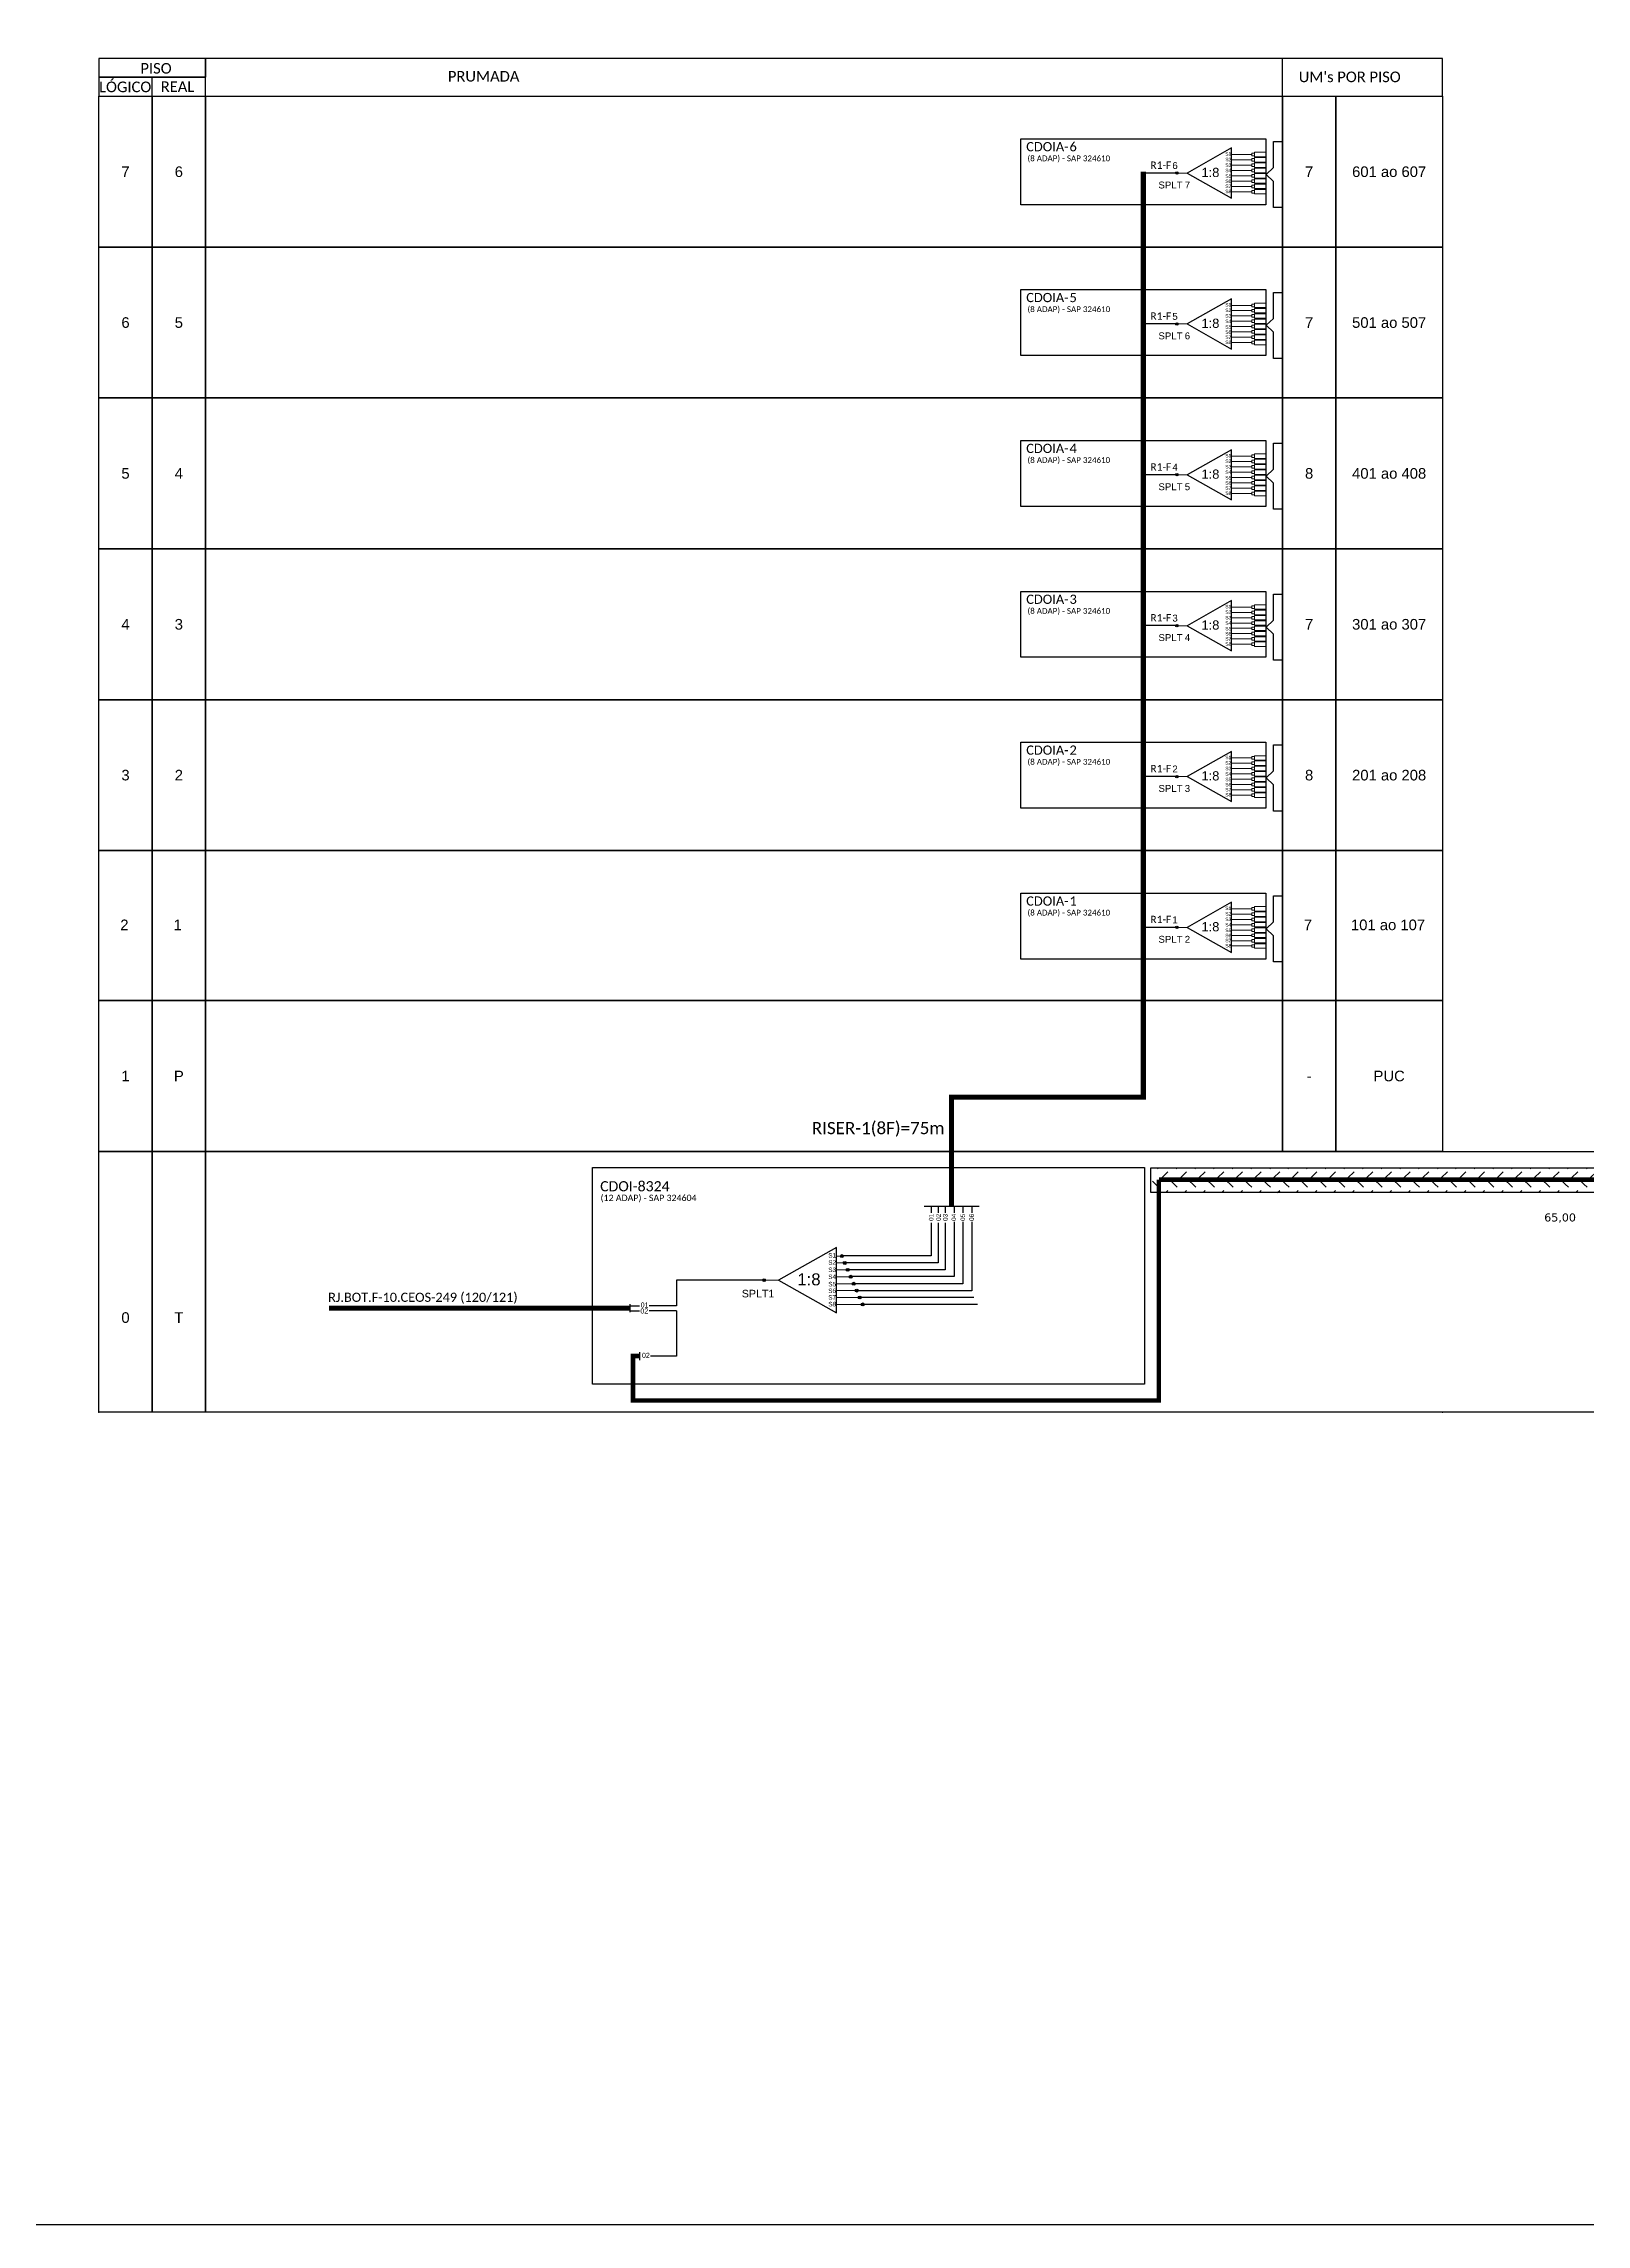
# Model space of a CAD drawing. Extents: x 1648 to 2487, y 114 to 1354.
# Drawn here: x 2021 to 2255.3, y 113.7 to 445.1 of the extents above; entities that cross this region are included whole.
import ezdxf
from ezdxf.enums import TextEntityAlignment as Align

# ---------------------------------------------------------------- set-up
doc = ezdxf.new("R2010")
doc.units = 0
doc.layers.add('40.1-ETIQUETAS', color=1, linetype='Continuous', lineweight=20)
doc.styles.add('ARIAL', font='arial.ttf')
doc.styles.add('siredit', font='verdana.ttf')
doc.styles.get("Standard").update_dxf_attribs({"font": 'arial.ttf'})
doc.styles.add('WMF-Calibri0', font='calibri.ttf')
doc.linetypes.add('RESERVA', pattern='A,0.5,-0.15,["RESERVA",Standard,S=0.18,R=0,X=0,Y=-0.1],-1.3', length=1.95)

# ---------------------------------------------------------------- blocks, each defined once
blk = doc.blocks.new('SPLT_1-8_SC-APC')
at = {"color": 1}
blk.add_lwpolyline([(-7.37, -2.1), (-17.04, -7.55), (-7.37, -13), (-7.37, -2.1)], dxfattribs=at)
at = {"color": 3, "lineweight": 0}
for points in [[(-2.99, -3.51), (-7.37, -3.51)], [(-7.37, -4.66), (-2.99, -4.66)], [(-2.41, -3.02), (-2.41, -4)], [(-2.41, -3.02), (0, -3.02)], [(-2.41, -4), (0, -4)], [(-2.41, -4.17), (-2.41, -5.16)], [(-2.41, -4.17), (0, -4.17)], [(-7.37, -5.82), (-2.99, -5.82)], [(-7.37, -6.97), (-2.99, -6.97)], [(-7.37, -8.12), (-2.99, -8.12)], [(-7.37, -9.28), (-2.99, -9.28)], [(-2.41, -5.16), (0, -5.16)], [(-2.41, -5.32), (-2.41, -6.31)], [(-2.41, -5.32), (0, -5.32)], [(-2.41, -6.31), (0, -6.31)], [(-2.41, -6.48), (-2.41, -7.46)], [(-2.41, -6.48), (0, -6.48)], [(-2.41, -7.46), (0, -7.46)], [(-2.41, -7.63), (-2.41, -8.62)], [(-2.41, -7.63), (0, -7.63)], [(-2.41, -8.62), (0, -8.62)], [(-2.41, -8.78), (-2.41, -9.77)], [(-2.41, -8.78), (0, -8.78)], [(-7.37, -10.43), (-2.99, -10.43)], [(-7.37, -11.58), (-2.99, -11.58)], [(-2.41, -9.77), (0, -9.77)], [(-2.41, -9.94), (-2.41, -10.92)], [(-2.41, -9.94), (0, -9.94)], [(-2.41, -10.92), (0, -10.92)], [(-2.41, -11.09), (-2.41, -12.08)], [(-2.41, -11.09), (0, -11.09)], [(-2.41, -12.08), (0, -12.08)]]:
    blk.add_lwpolyline(points, dxfattribs=at)
for points in [[(-2.99, -3.22), (-2.41, -3.22), (-2.41, -3.8), (-2.99, -3.8)], [(-2.99, -4.38), (-2.41, -4.38), (-2.41, -4.95), (-2.99, -4.95)], [(-2.99, -5.53), (-2.41, -5.53), (-2.41, -6.1), (-2.99, -6.1)], [(-2.99, -6.68), (-2.41, -6.68), (-2.41, -7.26), (-2.99, -7.26)], [(-2.99, -7.84), (-2.41, -7.84), (-2.41, -8.41), (-2.99, -8.41)], [(-2.99, -8.99), (-2.41, -8.99), (-2.41, -9.56), (-2.99, -9.56)], [(-2.99, -10.14), (-2.41, -10.14), (-2.41, -10.72), (-2.99, -10.72)], [(-2.99, -11.3), (-2.41, -11.3), (-2.41, -11.87), (-2.99, -11.87)]]:
    blk.add_lwpolyline(points, close=True, dxfattribs=at)
at = {"color": 1, "lineweight": 0}
blk.add_lwpolyline([(-17.04, -7.55), (-19.26, -7.55)], dxfattribs=at)
at = {"color": 1, "style": 'ARIAL'}
for s, height, p in [('S1', 0.75, (-8.74, -3.78)), ('S2', 0.75, (-8.74, -4.97)), ('1:8', 2, (-13.91, -8.4)), ('S3', 0.75, (-8.74, -6.18)), ('S4', 0.75, (-8.74, -7.36)), ('S5', 0.75, (-8.74, -8.57)), ('S6', 0.75, (-8.74, -9.69)), ('S7', 0.75, (-8.74, -10.78)), ('S8', 0.75, (-8.74, -11.9))]:
    blk.add_text(s, height=height, dxfattribs=at).set_placement(p)
blk = doc.blocks.new('SPLT_1-8_DIV_DIR')
h = blk.add_hatch(color=3)
h.dxf.hatch_style = 1
edge = h.paths.add_edge_path()
edge.add_arc((12.77, 4.04), 0.242, 0, 360)
h = blk.add_hatch(color=3)
h.dxf.hatch_style = 1
edge = h.paths.add_edge_path()
edge.add_arc((13.27, 2.88), 0.242, 0, 360)
h = blk.add_hatch(color=3)
h.dxf.hatch_style = 1
edge = h.paths.add_edge_path()
edge.add_arc((13.77, 1.73), 0.242, 0, 360)
h = blk.add_hatch(color=3)
h.dxf.hatch_style = 1
edge = h.paths.add_edge_path()
edge.add_arc((14.27, 0.58), 0.242, 0, 360)
h = blk.add_hatch(color=3)
h.dxf.hatch_style = 1
edge = h.paths.add_edge_path()
edge.add_arc((14.77, -0.58), 0.242, 0, 360)
h = blk.add_hatch(color=3)
h.dxf.hatch_style = 1
edge = h.paths.add_edge_path()
edge.add_arc((15.27, -1.73), 0.242, 0, 360)
h = blk.add_hatch(color=3)
h.dxf.hatch_style = 1
edge = h.paths.add_edge_path()
edge.add_arc((15.77, -2.88), 0.242, 0, 360)
h = blk.add_hatch(color=3)
h.dxf.hatch_style = 1
edge = h.paths.add_edge_path()
edge.add_arc((16.27, -4.04), 0.242, 0, 360)
at = {"color": 1}
blk.add_lwpolyline([(11.89, 5.45), (2.22, 0), (11.89, -5.45), (11.89, 5.45)], dxfattribs=at)
at = {"color": 7, "lineweight": 0}
for points in [[(12.77, 4.04), (11.89, 4.04)], [(11.89, 2.88), (13.27, 2.88)], [(11.89, 1.73), (13.77, 1.73)], [(11.89, 0.58), (14.27, 0.58)], [(11.89, -0.58), (14.77, -0.58)], [(11.89, -1.73), (15.27, -1.73)], [(11.89, -2.88), (15.77, -2.88)], [(11.89, -4.04), (16.27, -4.04)]]:
    blk.add_lwpolyline(points, dxfattribs=at)
at = {"color": 1, "lineweight": 0}
blk.add_lwpolyline([(2.22, 0), (0, 0)], dxfattribs=at)
at = {"color": 3}
for centre in [(12.77, 4.04), (13.27, 2.88), (13.77, 1.73), (14.27, 0.58), (14.77, -0.58), (15.27, -1.73), (15.77, -2.88), (16.27, -4.04)]:
    blk.add_circle(centre, 0.242, dxfattribs=at)
at = {"color": 1, "style": 'ARIAL'}
for s, height, p in [('S1', 0.75, (10.52, 3.77)), ('1:8', 2, (5.35, -0.85)), ('S2', 0.75, (10.52, 2.58)), ('S3', 0.75, (10.52, 1.37)), ('S4', 0.75, (10.52, 0.19)), ('S5', 0.75, (10.52, -1.02)), ('S6', 0.75, (10.52, -2.14)), ('S7', 0.75, (10.52, -3.24)), ('S8', 0.75, (10.52, -4.36))]:
    blk.add_text(s, height=height, dxfattribs=at).set_placement(p)

msp = doc.modelspace()

# ---------------------------------------------------------------- hatches: boundary and pattern name
h = msp.add_hatch(color=3)
h.dxf.hatch_style = 1
edge = h.paths.add_edge_path()
edge.add_arc((2193.09, 425.4), 0.179, 0, 360)
h = msp.add_hatch(color=3)
h.dxf.hatch_style = 1
edge = h.paths.add_edge_path()
edge.add_arc((2193.09, 402.48), 0.179, 0, 360)
h = msp.add_hatch(color=3)
h.dxf.hatch_style = 1
edge = h.paths.add_edge_path()
edge.add_arc((2193.09, 379.56), 0.179, 0, 360)
h = msp.add_hatch(color=3)
h.dxf.hatch_style = 1
edge = h.paths.add_edge_path()
edge.add_arc((2193.09, 356.64), 0.179, 0, 360)
h = msp.add_hatch(color=3)
h.dxf.hatch_style = 1
edge = h.paths.add_edge_path()
edge.add_arc((2193.09, 333.71), 0.179, 0, 360)
h = msp.add_hatch(color=3)
h.dxf.hatch_style = 1
edge = h.paths.add_edge_path()
edge.add_arc((2193.09, 310.79), 0.179, 0, 360)
h = msp.add_hatch()
h.set_pattern_fill('SAND', color=252, scale=0.7, style=0)
h.set_pattern_definition([(45, (1211.0895, -194.9693), (-2.828781, 2.828781), [-1.3335, 1.3335, -1.3335]), (45, (1213.9165, -194.9693), (-2.828781, 2.828781), [-1.3335, 1.3335, -1.3335]), (135, (1211.0895, -194.9693), (-2.828781, -2.828781), [0.66675, -2.667, 0.66675]), (135, (1213.9165, -194.9693), (-2.828781, -2.828781), [0.66675, -2.667, 0.66675])])
h.paths.add_polyline_path([(2189.12, 270.53), (2305.61, 270.53), (2305.61, 253.26), (2327.96, 253.26), (2327.96, 256.27), (2308.32, 256.27), (2308.32, 274.25), (2189.12, 274.25)])
h = msp.add_hatch(color=3)
h.dxf.hatch_style = 1
edge = h.paths.add_edge_path()
edge.add_arc((2130.42, 257.19), 0.197, 0, 360)

# ---------------------------------------------------------------- linework, layer by layer
at = {"color": 3}
msp.add_line((2110.04, 253.31), (2111.48, 253.31), dxfattribs=at)
at = {"color": 2}
msp.add_line((2117.13, 252.54), (2112.97, 252.54), dxfattribs=at)
for points in [[(1648.32, 113.75), (2486.88, 113.75), (2486.88, 707.75), (1648.32, 707.75), (1648.32, 113.75)], [(2045.59, 437.07), (2233.45, 437.07), (2233.45, 442.83), (2045.59, 442.83), (2045.59, 442.83), (2045.59, 439.95)], [(2209.13, 437.07), (2209.13, 442.83)], [(2037.49, 437.07), (2037.49, 439.95)]]:
    msp.add_lwpolyline(points)
for points in [[(2029.39, 439.95), (2045.59, 439.95), (2045.59, 442.83), (2029.39, 442.83)], [(2029.39, 437.07), (2045.59, 437.07), (2045.59, 439.95), (2029.39, 439.95)]]:
    msp.add_lwpolyline(points, close=True)
at = {"color": 7}
for points in [[(2029.39, 437.07), (2037.49, 437.07), (2037.49, 414.15), (2029.39, 414.15)], [(2037.49, 437.07), (2045.59, 437.07), (2045.59, 414.15), (2037.49, 414.15)], [(2045.59, 437.07), (2209.13, 437.07), (2209.13, 414.15), (2045.59, 414.15)], [(2209.13, 437.07), (2217.23, 437.07), (2217.23, 414.15), (2209.13, 414.15)], [(2217.23, 437.07), (2233.43, 437.07), (2233.43, 414.15), (2217.23, 414.15)], [(2029.39, 414.15), (2037.49, 414.15), (2037.49, 391.23), (2029.39, 391.23)], [(2037.49, 414.15), (2045.59, 414.15), (2045.59, 391.23), (2037.49, 391.23)], [(2045.59, 414.15), (2209.13, 414.15), (2209.13, 391.23), (2045.59, 391.23)], [(2209.13, 414.15), (2217.23, 414.15), (2217.23, 391.23), (2209.13, 391.23)], [(2217.23, 414.15), (2233.43, 414.15), (2233.43, 391.23), (2217.23, 391.23)], [(2029.39, 391.23), (2037.49, 391.23), (2037.49, 368.31), (2029.39, 368.31)], [(2037.49, 391.23), (2045.59, 391.23), (2045.59, 368.31), (2037.49, 368.31)], [(2045.59, 391.23), (2209.13, 391.23), (2209.13, 368.31), (2045.59, 368.31)], [(2209.13, 391.23), (2217.23, 391.23), (2217.23, 368.31), (2209.13, 368.31)], [(2217.23, 391.23), (2233.43, 391.23), (2233.43, 368.31), (2217.23, 368.31)], [(2029.39, 368.31), (2037.49, 368.31), (2037.49, 345.39), (2029.39, 345.39)], [(2037.49, 368.31), (2045.59, 368.31), (2045.59, 345.39), (2037.49, 345.39)], [(2045.59, 368.31), (2209.13, 368.31), (2209.13, 345.39), (2045.59, 345.39)], [(2209.13, 368.31), (2217.23, 368.31), (2217.23, 345.39), (2209.13, 345.39)], [(2217.23, 368.31), (2233.43, 368.31), (2233.43, 345.39), (2217.23, 345.39)], [(2029.39, 345.39), (2037.49, 345.39), (2037.49, 322.47), (2029.39, 322.47)], [(2037.49, 345.39), (2045.59, 345.39), (2045.59, 322.47), (2037.49, 322.47)], [(2045.59, 345.39), (2209.13, 345.39), (2209.13, 322.47), (2045.59, 322.47)], [(2209.13, 345.39), (2217.23, 345.39), (2217.23, 322.47), (2209.13, 322.47)], [(2217.23, 345.39), (2233.43, 345.39), (2233.43, 322.47), (2217.23, 322.47)], [(2029.39, 322.47), (2037.49, 322.47), (2037.49, 299.68), (2029.39, 299.68)], [(2037.49, 322.47), (2045.59, 322.47), (2045.59, 299.68), (2037.49, 299.68)], [(2045.59, 322.47), (2209.13, 322.47), (2209.13, 299.68), (2045.59, 299.68)], [(2209.13, 322.47), (2217.23, 322.47), (2217.23, 299.68), (2209.13, 299.68)], [(2217.23, 322.47), (2233.43, 322.47), (2233.43, 299.68), (2217.23, 299.68)], [(2029.39, 299.68), (2037.49, 299.68), (2037.49, 276.76), (2029.39, 276.76)], [(2037.49, 299.68), (2045.59, 299.68), (2045.59, 276.76), (2037.49, 276.76)], [(2045.59, 299.68), (2209.13, 299.68), (2209.13, 276.76), (2045.59, 276.76)], [(2209.13, 299.68), (2217.23, 299.68), (2217.23, 276.76), (2209.13, 276.76)], [(2217.23, 299.68), (2233.43, 299.68), (2233.43, 276.76), (2217.23, 276.76)], [(2029.39, 276.76), (2037.49, 276.76), (2037.49, 237.14), (2029.39, 237.14)], [(2037.49, 276.76), (2045.59, 276.76), (2045.59, 237.14), (2037.49, 237.14)]]:
    msp.add_lwpolyline(points, close=True, dxfattribs=at)
at = {"color": 1}
for points in [[(2169.4, 430.61), (2206.59, 430.61), (2206.59, 420.59), (2169.4, 420.59)], [(2169.4, 407.69), (2206.59, 407.69), (2206.59, 397.67), (2169.4, 397.67)], [(2169.4, 384.77), (2206.59, 384.77), (2206.59, 374.75), (2169.4, 374.75)], [(2169.4, 361.85), (2206.59, 361.85), (2206.59, 351.83), (2169.4, 351.83)], [(2169.4, 338.93), (2206.59, 338.93), (2206.59, 328.91), (2169.4, 328.91)], [(2169.4, 316.01), (2206.59, 316.01), (2206.59, 305.99), (2169.4, 305.99)], [(2104.34, 274.34), (2188.18, 274.34), (2188.18, 241.39), (2104.34, 241.39)]]:
    msp.add_lwpolyline(points, close=True, dxfattribs=at)
at = {"color": 3}
for points in [[(2209.13, 420.17), (2207.77, 420.17), (2207.77, 424.13), (2206.67, 425.19), (2207.77, 426.24), (2207.77, 430.19), (2209.13, 430.19)], [(2209.13, 397.25), (2207.77, 397.25), (2207.77, 401.21), (2206.67, 402.27), (2207.77, 403.32), (2207.77, 407.27), (2209.13, 407.27)], [(2209.13, 374.33), (2207.77, 374.33), (2207.77, 378.29), (2206.67, 379.34), (2207.77, 380.4), (2207.77, 384.35), (2209.13, 384.35)], [(2209.13, 351.41), (2207.77, 351.41), (2207.77, 355.37), (2206.67, 356.42), (2207.77, 357.48), (2207.77, 361.43), (2209.13, 361.43)], [(2209.13, 328.48), (2207.77, 328.48), (2207.77, 332.45), (2206.67, 333.5), (2207.77, 334.56), (2207.77, 338.51), (2209.13, 338.51)], [(2209.13, 305.56), (2207.77, 305.56), (2207.77, 309.53), (2206.67, 310.58), (2207.77, 311.64), (2207.77, 315.59), (2209.13, 315.59)], [(2130.42, 257.19), (2117.13, 257.19), (2117.13, 253.31), (2112.96, 253.31)]]:
    msp.add_lwpolyline(points, dxfattribs=at)
at = {"color": 5, "const_width": 0.77}
msp.add_lwpolyline([(2158.88, 268.45), (2158.88, 285.01), (2188, 285.01), (2188, 425.6)], dxfattribs=at)
at = {"color": 5}
for points in [[(2193.09, 425.4), (2188.01, 425.4)], [(2193.09, 402.48), (2188.01, 402.48)], [(2193.09, 379.56), (2188.01, 379.56)], [(2193.09, 356.64), (2188.01, 356.64)], [(2193.09, 333.71), (2188.01, 333.71)], [(2193.09, 310.79), (2188.01, 310.79)], [(2154.7, 268.45), (2163.06, 268.45)], [(2155.78, 268.45), (2155.78, 267.43)], [(2156.85, 268.45), (2156.85, 267.43)], [(2157.92, 268.45), (2157.92, 267.43)], [(2159.26, 268.45), (2159.26, 267.41)], [(2160.61, 268.45), (2160.61, 267.42)], [(2161.95, 268.45), (2161.95, 267.41)], [(2155.78, 265.93), (2155.76, 260.89), (2142.43, 260.89)], [(2156.85, 265.93), (2156.85, 259.81), (2142.89, 259.81)], [(2157.92, 265.93), (2157.92, 258.76), (2143.34, 258.76)], [(2159.26, 266.06), (2159.26, 257.74), (2143.8, 257.74)], [(2160.61, 266.06), (2160.6, 256.65), (2144.25, 256.65)], [(2161.95, 266.06), (2161.95, 255.6), (2144.71, 255.6)], [(2141.99, 260.89), (2141.99, 260.89)]]:
    msp.add_lwpolyline(points, dxfattribs=at)
at = {"color": 7}
for points in [[(2209.13, 237.14), (2045.59, 237.14), (2045.59, 276.76), (2209.13, 276.76)], [(2209.13, 276.76), (2217.23, 276.76)], [(2217.23, 276.76), (2233.43, 276.76)], [(2233.43, 276.76), (2241.53, 276.76)], [(2241.53, 276.76), (2249.63, 276.76)], [(2249.63, 276.76), (2436.5, 276.76), (2436.5, 237.14), (2249.63, 237.14)], [(2217.23, 237.14), (2209.13, 237.14)], [(2233.43, 237.14), (2217.23, 237.14)], [(2241.53, 237.14), (2233.43, 237.14)], [(2249.63, 237.14), (2241.53, 237.14)]]:
    msp.add_lwpolyline(points, dxfattribs=at)
at = {"color": 1}
for points, const_width in [([(2111.47, 245.66), (2110.49, 245.66), (2110.49, 238.92), (2190.36, 238.92), (2190.36, 272.48)], 0.7), ([(2190.36, 272.48), (2306.54, 272.48), (2306.54, 254.61), (2319.67, 254.61)], 0.7), ([(2064.32, 252.93), (2110.04, 252.93)], 0.77)]:
    msp.add_lwpolyline(points, dxfattribs=dict(at, const_width=const_width))
at = {"color": 252}
msp.add_lwpolyline([(2305.61, 270.53), (2189.12, 270.53), (2189.12, 274.25), (2308.32, 274.25), (2308.32, 256.27), (2327.96, 256.27), (2327.96, 253.26), (2305.61, 253.26), (2305.61, 270.53)], dxfattribs=at)
at = {"color": 1}
for points in [[(2110.04, 253.53), (2110.04, 252.32)], [(2111.47, 246.26), (2111.47, 245.06)]]:
    msp.add_lwpolyline(points, dxfattribs=at)
at = {"color": 2}
for points in [[(2110.04, 252.54), (2111.48, 252.54)], [(2117.13, 252.54), (2117.13, 245.66), (2113.16, 245.66)]]:
    msp.add_lwpolyline(points, dxfattribs=at)
at = {"color": 252, "linetype": 'RESERVA', "ltscale": 4}
for points in [[(2162.27, 254.56), (2145.16, 254.56)], [(2162.83, 253.51), (2145.62, 253.51)]]:
    msp.add_lwpolyline(points, dxfattribs=at)
at = {"color": 3}
for centre, radius in [((2193.09, 425.4), 0.179), ((2193.09, 402.48), 0.179), ((2193.09, 379.56), 0.179), ((2193.09, 356.64), 0.179), ((2193.09, 333.71), 0.179), ((2193.09, 310.79), 0.179), ((2130.42, 257.19), 0.197)]:
    msp.add_circle(centre, radius, dxfattribs=at)
at = {"color": 7}
for p in [(2029.39, 414.15), (2029.39, 391.23), (2233.43, 391.23), (2029.39, 368.31), (2233.43, 368.31), (2029.39, 345.39), (2233.43, 345.39), (2029.39, 322.47), (2233.43, 322.47), (2029.39, 299.68), (2233.43, 299.68), (2029.39, 276.76), (2233.43, 276.76), (2029.39, 237.14), (2233.43, 237.14)]:
    msp.add_point(p, dxfattribs=at)

# ---------------------------------------------------------------- block references
at = {"color": 3, "xscale": 0.7, "yscale": 0.7, "zscale": 0.7}
for p in [(2206.57, 430.68), (2206.57, 407.76), (2206.57, 384.84), (2206.57, 361.92), (2206.57, 339), (2206.57, 316.08)]:
    msp.add_blockref('SPLT_1-8_SC-APC', p, dxfattribs=at)
at = {"xscale": 0.9099999999999999, "yscale": 0.9099999999999999, "zscale": 0.9099999999999999}
msp.add_blockref('SPLT_1-8_DIV_DIR', (2130.59, 257.19), dxfattribs=at)

# ---------------------------------------------------------------- texts
at = {"style": 'WMF-Calibri0'}
for s, p in [('     PISO', (2032.87, 440.51)), ('PRUMADA', (2082.39, 439.3)), ("UM's POR PISO", (2211.6, 439.21)), ('  LÓGICO', (2028.29, 437.69)), ('    REAL', (2036.52, 437.73))]:
    msp.add_text(s, height=1.61, dxfattribs=at).set_placement(p)
at = {"color": 1, "style": 'WMF-Calibri0'}
for s, height, p in [('CDOIA-', 1.4, (2170.22, 428.71)), ('6', 1.4, (2176.79, 428.71)), ('CDOIA-', 1.4, (2170.22, 405.79)), ('5', 1.4, (2176.79, 405.79)), ('CDOIA-', 1.4, (2170.22, 382.87)), ('4', 1.4, (2176.79, 382.87)), ('CDOIA-', 1.4, (2170.22, 359.95)), ('3', 1.4, (2176.79, 359.95)), ('CDOIA-', 1.4, (2170.22, 337.03)), ('2', 1.4, (2176.79, 337.03)), ('CDOIA-', 1.4, (2170.22, 314.1)), ('1', 1.4, (2176.79, 314.1)), ('CDOI-8324', 1.54, (2105.52, 270.7))]:
    msp.add_text(s, height=height, dxfattribs=at).set_placement(p)
for s, height, p in [('(8 ADAP) - SAP 324610', 0.875, (2176.69, 427.2)), ('(8 ADAP) - SAP 324610', 0.875, (2176.69, 404.28)), ('(8 ADAP) - SAP 324610', 0.875, (2176.69, 381.36)), ('(8 ADAP) - SAP 324610', 0.875, (2176.69, 358.44)), ('(8 ADAP) - SAP 324610', 0.875, (2176.69, 335.52)), ('(8 ADAP) - SAP 324610', 0.875, (2176.69, 312.6)), ('(12 ADAP) - SAP 324604', 0.9625, (2112.87, 269.22))]:
    msp.add_text(s, height=height, dxfattribs=at).set_placement(p, align=Align.CENTER)
at = {"color": 7, "style": 'ARIAL'}
for s, p in [('7', (2033.44, 425.61)), ('6', (2041.54, 425.61)), ('7', (2213.18, 425.61)), ('601 ao 607', (2225.33, 425.61)), ('6', (2033.44, 402.69)), ('5', (2041.54, 402.69)), ('7', (2213.18, 402.69)), ('501 ao 507', (2225.33, 402.69)), ('5', (2033.44, 379.77)), ('4', (2041.54, 379.77)), ('8', (2213.18, 379.77)), ('401 ao 408', (2225.33, 379.77)), ('4', (2033.44, 356.85)), ('3', (2041.54, 356.85)), ('7', (2213.18, 356.85)), ('301 ao 307', (2225.33, 356.85)), ('3', (2033.44, 333.93)), ('2', (2041.54, 333.93)), ('8', (2213.18, 333.93)), ('201 ao 208', (2225.33, 333.93)), ('2', (2033.27, 311.18)), ('1', (2041.37, 311.18)), ('7', (2213, 311.18)), ('101 ao 107', (2225.16, 311.18)), ('1', (2033.44, 288.22)), ('P', (2041.54, 288.22)), ('PUC', (2225.33, 288.22)), ('-', (2213.18, 288.22)), ('0', (2033.44, 251.52)), ('T', (2041.54, 251.52))]:
    msp.add_text(s, height=1.61, dxfattribs=at).set_placement(p, align=Align.MIDDLE_CENTER)
at = {"color": 5, "style": 'WMF-Calibri0'}
for s, height, p in [('R1-F', 1.12, (2189.07, 426.04)), ('R1-F', 1.12, (2189.07, 403.12)), ('R1-F', 1.12, (2189.07, 380.2)), ('R1-F', 1.12, (2189.07, 357.28)), ('R1-F', 1.12, (2189.07, 334.36)), ('R1-F', 1.12, (2189.07, 311.44)), ('RISER-1(8F)=75m', 1.852, (2137.66, 279.38))]:
    msp.add_text(s, height=height, dxfattribs=at).set_placement(p)
at = {"color": 7, "style": 'ARIAL'}
for s, p in [('SPLT', (2192.13, 423.06)), ('7', (2194.7, 423.06)), ('SPLT', (2192.13, 400.14)), ('6', (2194.7, 400.14)), ('SPLT', (2192.13, 377.22)), ('5', (2194.7, 377.22)), ('SPLT', (2192.13, 354.3)), ('4', (2194.7, 354.3)), ('SPLT', (2192.13, 331.38)), ('3', (2194.7, 331.38)), ('SPLT', (2192.13, 308.46)), ('2', (2194.7, 308.46))]:
    msp.add_text(s, height=1.05, dxfattribs=at).set_placement(p, align=Align.CENTER)
at = {"color": 5, "style": 'ARIAL'}
for s, p in [('6', (2192.82, 426.02)), ('5', (2192.82, 403.1)), ('4', (2192.82, 380.18)), ('3', (2192.82, 357.26)), ('2', (2192.82, 334.34)), ('1', (2192.82, 311.42))]:
    msp.add_text(s, height=1.05, dxfattribs=at).set_placement(p, align=Align.CENTER)
at = {"style": 'ARIAL'}
for s, p in [('01', (2155.78, 266.74)), ('02', (2156.91, 266.74)), ('03', (2157.93, 266.74)), ('04', (2159.22, 266.74)), ('05', (2160.59, 266.74)), ('06', (2161.93, 266.74))]:
    msp.add_text(s, height=0.694, rotation=90, dxfattribs=at).set_placement(p, align=Align.MIDDLE_CENTER)
at = {"color": 1, "style": 'WMF-Calibri0'}
msp.add_text('RJ.BOT.F-10.CEOS-249 (120/121)', height=1.386, dxfattribs=at).set_placement((2078.6, 254.6, 1.54), align=Align.MIDDLE_CENTER)
at = {"style": 'ARIAL'}
msp.add_text('SPLT1', height=1.155, dxfattribs=at).set_placement((2129.5, 254.58), align=Align.CENTER)
for s, p in [('02', (2112.23, 252.52)), ('01', (2112.26, 253.43)), ('02', (2112.46, 245.78))]:
    msp.add_text(s, height=0.77, dxfattribs=at).set_placement(p, align=Align.MIDDLE_CENTER)
at = {"layer": '40.1-ETIQUETAS', "color": 7, "style": 'siredit'}
msp.add_text('65,00', height=1.225, dxfattribs=at).set_placement((2251.29, 266.73), align=Align.MIDDLE_CENTER)

doc.saveas('drawing.dxf')
